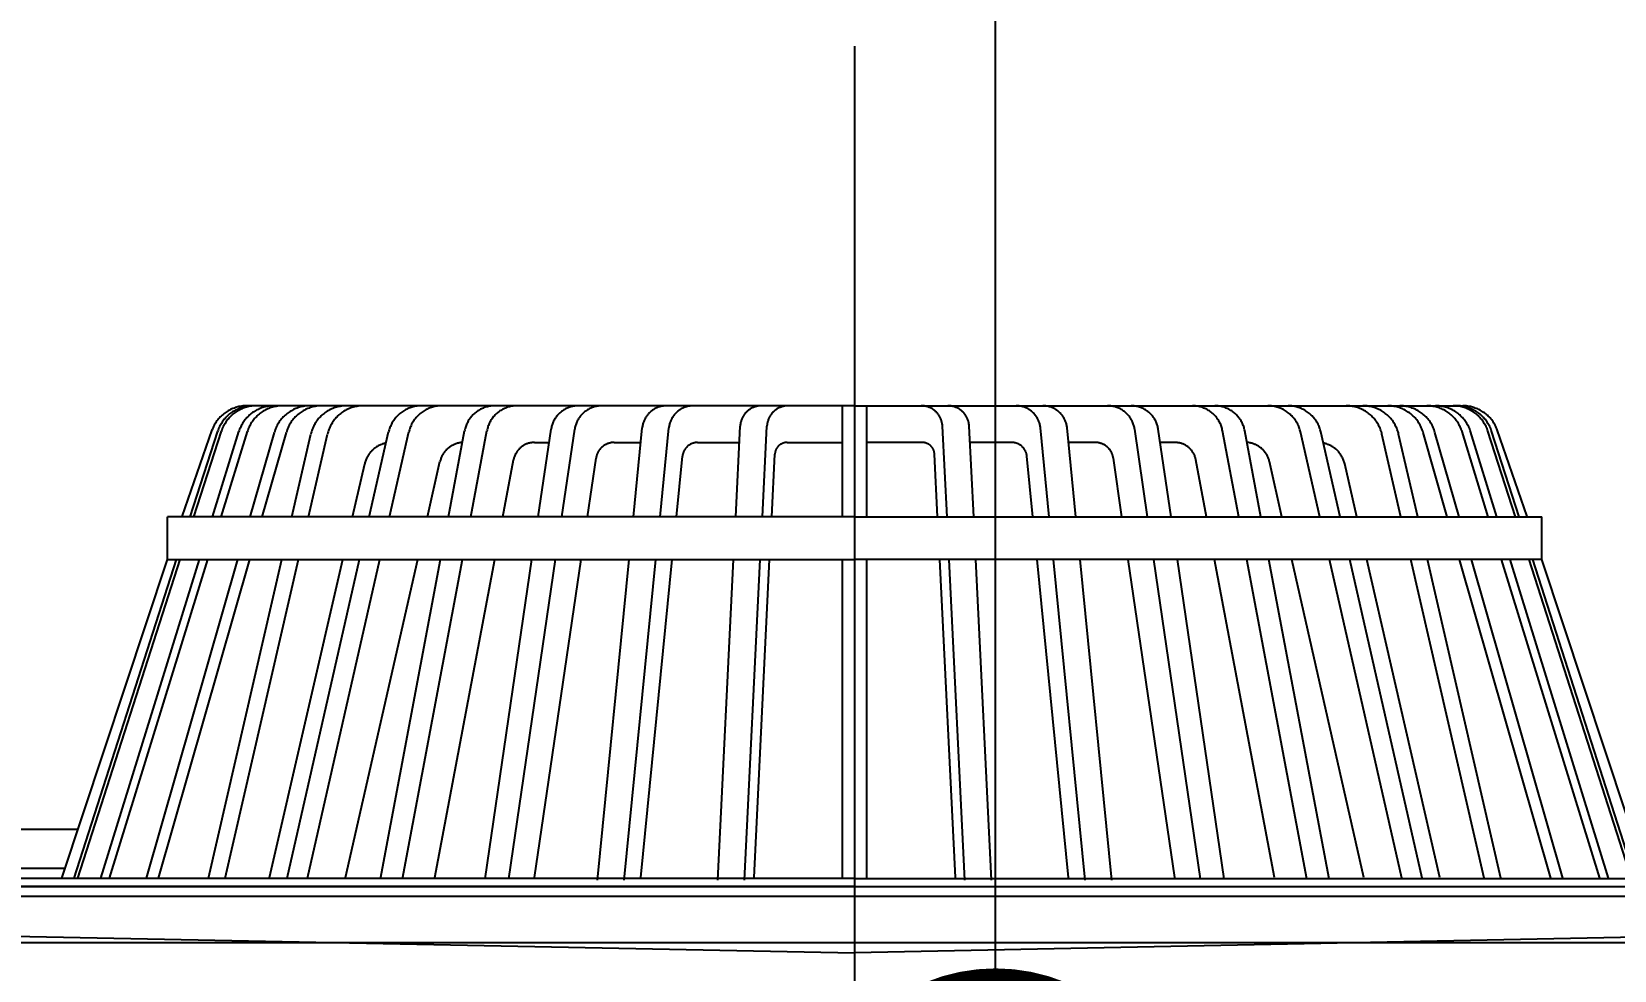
# Model space of a CAD drawing. Header units: centimetres. Extents: x 77182 to 116086, y 20619 to 33555.
# Drawn here: x 87370.56 to 87396.49, y 22769.13 to 22784.5 of the extents above; entities that cross this region are included whole.
import ezdxf
from ezdxf import colors
from ezdxf.entities.mleader import LeaderData, LeaderLine
from ezdxf.math import Vec2, Vec3

# ---------------------------------------------------------------- set-up
doc = ezdxf.new("R2010")
doc.units = ezdxf.units.CM
doc.header["$LTSCALE"] = 100
for name, color, linetype in [('A-ANNO-DIMS', 187, 'Continuous'), ('A-WALL-INSL', 249, 'Continuous'), ('M-PIPE', 235, 'Continuous')]:
    doc.layers.add(name, color=color, linetype=linetype)
doc.styles.add('Fields_100', font='act_simplex.shx', dxfattribs={"width": 0.8, "height": 20})

# ---------------------------------------------------------------- blocks, each defined once
blk = doc.blocks.new('SYPHONKES')
at = {"ltscale": 0.1}
blk.add_lwpolyline([(0, 27.038), (0, -2.482)], dxfattribs=at)
at = {"linetype": 'ByBlock', "lineweight": -2}
for points in [[(-9.959, 21.149), (-9.98, 21.149), (-10.001, 21.148), (-10.022, 21.146), (-10.043, 21.143), (-10.063, 21.14), (-10.084, 21.136), (-10.104, 21.131), (-10.125, 21.126), (-10.145, 21.12), (-10.164, 21.113), (-10.184, 21.105), (-10.203, 21.097), (-10.222, 21.088), (-10.241, 21.079), (-10.259, 21.069), (-10.277, 21.058), (-10.295, 21.047), (-10.312, 21.035), (-10.329, 21.022), (-10.345, 21.009), (-10.361, 20.995), (-10.376, 20.981), (-10.391, 20.966), (-10.405, 20.95), (-10.419, 20.935), (-10.432, 20.918), (-10.445, 20.902), (-10.457, 20.884), (-10.468, 20.867), (-10.479, 20.849), (-10.489, 20.831), (-10.499, 20.812), (-10.508, 20.793), (-10.516, 20.774), (-10.523, 20.754)], [(-9.859, 21.149), (-9.88, 21.149), (-9.9, 21.148), (-9.92, 21.146), (-9.941, 21.144), (-9.961, 21.141), (-9.981, 21.137), (-10.001, 21.132), (-10.021, 21.127), (-10.04, 21.121), (-10.06, 21.115), (-10.079, 21.108), (-10.098, 21.1), (-10.116, 21.091), (-10.135, 21.082), (-10.153, 21.073), (-10.17, 21.062), (-10.188, 21.051), (-10.205, 21.04), (-10.221, 21.028), (-10.237, 21.015), (-10.253, 21.002), (-10.268, 20.988), (-10.283, 20.974), (-10.297, 20.959), (-10.311, 20.944), (-10.324, 20.929), (-10.337, 20.913), (-10.349, 20.896), (-10.36, 20.879), (-10.371, 20.862), (-10.382, 20.844), (-10.392, 20.826), (-10.401, 20.808), (-10.409, 20.79), (-10.417, 20.771), (-10.424, 20.752), (-10.431, 20.732)], [(-9.799, 21.149), (-9.82, 21.149), (-9.84, 21.148), (-9.86, 21.146), (-9.881, 21.144), (-9.901, 21.141), (-9.921, 21.137), (-9.941, 21.132), (-9.961, 21.127), (-9.98, 21.121), (-10, 21.115), (-10.019, 21.108), (-10.038, 21.1), (-10.057, 21.091), (-10.075, 21.082), (-10.093, 21.073), (-10.111, 21.062), (-10.128, 21.051), (-10.145, 21.04), (-10.161, 21.028), (-10.177, 21.015), (-10.193, 21.002), (-10.208, 20.988), (-10.223, 20.974), (-10.237, 20.96), (-10.251, 20.944), (-10.264, 20.929), (-10.277, 20.913), (-10.289, 20.896), (-10.301, 20.879), (-10.312, 20.862), (-10.322, 20.844), (-10.332, 20.826), (-10.341, 20.808), (-10.349, 20.79), (-10.357, 20.771), (-10.365, 20.752), (-10.371, 20.732)], [(-9.512, 21.149), (-9.533, 21.149), (-9.553, 21.148), (-9.574, 21.146), (-9.595, 21.144), (-9.615, 21.14), (-9.635, 21.136), (-9.655, 21.132), (-9.675, 21.127), (-9.695, 21.121), (-9.715, 21.114), (-9.734, 21.107), (-9.753, 21.099), (-9.772, 21.09), (-9.79, 21.081), (-9.808, 21.071), (-9.826, 21.061), (-9.843, 21.05), (-9.86, 21.038), (-9.877, 21.026), (-9.893, 21.013), (-9.909, 21), (-9.924, 20.986), (-9.939, 20.971), (-9.953, 20.956), (-9.967, 20.941), (-9.98, 20.925), (-9.993, 20.909), (-10.005, 20.892), (-10.016, 20.875), (-10.027, 20.857), (-10.038, 20.84), (-10.047, 20.821), (-10.056, 20.803), (-10.065, 20.784), (-10.073, 20.765), (-10.08, 20.745), (-10.086, 20.726)], [(0.002, 21.149), (-9.959, 21.149)], [(-9.372, 21.149), (-9.393, 21.149), (-9.413, 21.148), (-9.434, 21.146), (-9.455, 21.144), (-9.475, 21.14), (-9.495, 21.136), (-9.515, 21.132), (-9.535, 21.127), (-9.555, 21.121), (-9.575, 21.114), (-9.594, 21.107), (-9.613, 21.099), (-9.632, 21.09), (-9.65, 21.081), (-9.668, 21.071), (-9.686, 21.061), (-9.703, 21.05), (-9.72, 21.038), (-9.737, 21.026), (-9.753, 21.013), (-9.769, 21), (-9.784, 20.986), (-9.799, 20.971), (-9.813, 20.956), (-9.827, 20.941), (-9.84, 20.925), (-9.853, 20.909), (-9.865, 20.892), (-9.876, 20.875), (-9.887, 20.857), (-9.898, 20.839), (-9.907, 20.821), (-9.916, 20.803), (-9.925, 20.784), (-9.933, 20.765), (-9.94, 20.745), (-9.946, 20.726)], [(-8.926, 21.149), (-8.947, 21.149), (-8.968, 21.148), (-8.988, 21.146), (-9.009, 21.143), (-9.03, 21.14), (-9.051, 21.136), (-9.071, 21.131), (-9.091, 21.126), (-9.111, 21.12), (-9.131, 21.113), (-9.151, 21.105), (-9.17, 21.097), (-9.189, 21.088), (-9.208, 21.079), (-9.226, 21.069), (-9.244, 21.058), (-9.262, 21.047), (-9.279, 21.035), (-9.295, 21.022), (-9.312, 21.009), (-9.328, 20.995), (-9.343, 20.981), (-9.358, 20.966), (-9.372, 20.951), (-9.386, 20.935), (-9.399, 20.918), (-9.412, 20.902), (-9.424, 20.885), (-9.435, 20.867), (-9.446, 20.849), (-9.456, 20.831), (-9.465, 20.812), (-9.474, 20.793), (-9.483, 20.774), (-9.49, 20.754), (-9.497, 20.734), (-9.503, 20.714)], [(-8.731, 21.149), (-8.752, 21.149), (-8.772, 21.148), (-8.793, 21.146), (-8.814, 21.143), (-8.835, 21.14), (-8.855, 21.136), (-8.876, 21.131), (-8.896, 21.126), (-8.916, 21.12), (-8.936, 21.113), (-8.956, 21.105), (-8.975, 21.097), (-8.994, 21.088), (-9.013, 21.079), (-9.031, 21.069), (-9.049, 21.058), (-9.066, 21.047), (-9.084, 21.035), (-9.1, 21.022), (-9.117, 21.009), (-9.132, 20.995), (-9.148, 20.981), (-9.163, 20.966), (-9.177, 20.951), (-9.191, 20.935), (-9.204, 20.918), (-9.216, 20.902), (-9.228, 20.885), (-9.24, 20.867), (-9.251, 20.849), (-9.261, 20.831), (-9.27, 20.812), (-9.279, 20.793), (-9.287, 20.774), (-9.295, 20.754), (-9.302, 20.734), (-9.308, 20.714)], [(-8.323, 21.149), (-8.344, 21.149), (-8.364, 21.148), (-8.385, 21.146), (-8.406, 21.144), (-8.426, 21.14), (-8.446, 21.136), (-8.466, 21.132), (-8.486, 21.127), (-8.506, 21.121), (-8.526, 21.114), (-8.545, 21.107), (-8.564, 21.099), (-8.583, 21.09), (-8.602, 21.081), (-8.62, 21.071), (-8.638, 21.06), (-8.655, 21.049), (-8.672, 21.037), (-8.689, 21.025), (-8.705, 21.012), (-8.721, 20.999), (-8.736, 20.985), (-8.751, 20.97), (-8.765, 20.955), (-8.779, 20.94), (-8.792, 20.924), (-8.805, 20.907), (-8.817, 20.89), (-8.828, 20.873), (-8.839, 20.856), (-8.849, 20.838), (-8.859, 20.819), (-8.868, 20.801), (-8.876, 20.782), (-8.884, 20.763), (-8.891, 20.743), (-8.898, 20.723), (-8.903, 20.704), (-8.908, 20.683)], [(-8.049, 21.149), (-8.07, 21.149), (-8.091, 21.148), (-8.111, 21.146), (-8.132, 21.144), (-8.152, 21.14), (-8.173, 21.136), (-8.193, 21.132), (-8.213, 21.127), (-8.233, 21.121), (-8.252, 21.114), (-8.272, 21.107), (-8.291, 21.099), (-8.309, 21.09), (-8.328, 21.081), (-8.346, 21.071), (-8.364, 21.06), (-8.381, 21.049), (-8.398, 21.037), (-8.415, 21.025), (-8.431, 21.012), (-8.447, 20.999), (-8.462, 20.985), (-8.477, 20.97), (-8.491, 20.955), (-8.505, 20.94), (-8.518, 20.924), (-8.531, 20.907), (-8.543, 20.891), (-8.555, 20.873), (-8.565, 20.856), (-8.576, 20.838), (-8.585, 20.819), (-8.594, 20.801), (-8.603, 20.782), (-8.61, 20.763), (-8.617, 20.743), (-8.624, 20.723), (-8.63, 20.704), (-8.635, 20.683)], [(-7.096, 21.149), (-7.115, 21.149), (-7.134, 21.148), (-7.153, 21.146), (-7.172, 21.144), (-7.191, 21.141), (-7.209, 21.137), (-7.228, 21.133), (-7.246, 21.128), (-7.264, 21.123), (-7.282, 21.117), (-7.3, 21.11), (-7.318, 21.103), (-7.335, 21.095), (-7.352, 21.086), (-7.369, 21.077), (-7.385, 21.067), (-7.401, 21.057), (-7.417, 21.046), (-7.432, 21.035), (-7.447, 21.023), (-7.461, 21.011), (-7.475, 20.998), (-7.489, 20.984), (-7.502, 20.971), (-7.514, 20.956), (-7.527, 20.942), (-7.538, 20.927), (-7.549, 20.911), (-7.56, 20.895), (-7.57, 20.879), (-7.579, 20.863), (-7.588, 20.846), (-7.596, 20.829), (-7.604, 20.811), (-7.611, 20.793), (-7.617, 20.776), (-7.623, 20.757), (-7.628, 20.739), (-7.633, 20.721)], [(-6.764, 21.149), (-6.783, 21.149), (-6.802, 21.148), (-6.821, 21.146), (-6.839, 21.144), (-6.858, 21.141), (-6.877, 21.137), (-6.895, 21.133), (-6.914, 21.128), (-6.932, 21.123), (-6.95, 21.117), (-6.968, 21.11), (-6.985, 21.103), (-7.003, 21.095), (-7.02, 21.086), (-7.036, 21.077), (-7.053, 21.067), (-7.069, 21.057), (-7.084, 21.046), (-7.1, 21.035), (-7.114, 21.023), (-7.129, 21.011), (-7.143, 20.998), (-7.156, 20.984), (-7.169, 20.971), (-7.182, 20.956), (-7.194, 20.942), (-7.206, 20.927), (-7.217, 20.911), (-7.227, 20.895), (-7.237, 20.879), (-7.247, 20.863), (-7.256, 20.846), (-7.264, 20.829), (-7.271, 20.811), (-7.278, 20.794), (-7.285, 20.776), (-7.291, 20.758), (-7.296, 20.739), (-7.3, 20.721)], [(-5.895, 21.149), (-5.913, 21.149), (-5.93, 21.148), (-5.947, 21.147), (-5.964, 21.144), (-5.982, 21.142), (-5.999, 21.138), (-6.015, 21.135), (-6.032, 21.13), (-6.049, 21.125), (-6.065, 21.12), (-6.081, 21.113), (-6.097, 21.107), (-6.113, 21.099), (-6.129, 21.092), (-6.144, 21.083), (-6.159, 21.074), (-6.173, 21.065), (-6.187, 21.055), (-6.201, 21.045), (-6.215, 21.034), (-6.228, 21.023), (-6.241, 21.011), (-6.253, 20.999), (-6.265, 20.986), (-6.276, 20.973), (-6.287, 20.96), (-6.298, 20.946), (-6.308, 20.932), (-6.318, 20.917), (-6.327, 20.903), (-6.335, 20.888), (-6.343, 20.872), (-6.351, 20.857), (-6.358, 20.841), (-6.364, 20.825), (-6.37, 20.808), (-6.375, 20.792), (-6.38, 20.775), (-6.384, 20.758), (-6.387, 20.741)], [(-5.531, 21.149), (-5.548, 21.149), (-5.565, 21.148), (-5.583, 21.147), (-5.6, 21.144), (-5.617, 21.142), (-5.634, 21.138), (-5.651, 21.135), (-5.668, 21.13), (-5.684, 21.125), (-5.701, 21.12), (-5.717, 21.113), (-5.733, 21.107), (-5.748, 21.099), (-5.764, 21.092), (-5.779, 21.083), (-5.794, 21.074), (-5.809, 21.065), (-5.823, 21.055), (-5.837, 21.045), (-5.85, 21.034), (-5.863, 21.023), (-5.876, 21.011), (-5.888, 20.999), (-5.9, 20.986), (-5.912, 20.973), (-5.923, 20.96), (-5.933, 20.946), (-5.943, 20.932), (-5.953, 20.917), (-5.962, 20.903), (-5.97, 20.888), (-5.979, 20.872), (-5.986, 20.857), (-5.993, 20.841), (-5.999, 20.825), (-6.005, 20.808), (-6.01, 20.792), (-6.015, 20.775), (-6.019, 20.758), (-6.023, 20.741)], [(-4.526, 21.149), (-4.541, 21.149), (-4.557, 21.148), (-4.572, 21.147), (-4.588, 21.145), (-4.603, 21.142), (-4.619, 21.139), (-4.634, 21.136), (-4.649, 21.132), (-4.664, 21.127), (-4.679, 21.122), (-4.694, 21.117), (-4.708, 21.111), (-4.722, 21.104), (-4.736, 21.097), (-4.75, 21.089), (-4.763, 21.081), (-4.777, 21.073), (-4.789, 21.064), (-4.802, 21.054), (-4.814, 21.045), (-4.826, 21.034), (-4.837, 21.024), (-4.849, 21.013), (-4.859, 21.001), (-4.87, 20.99), (-4.879, 20.977), (-4.889, 20.965), (-4.898, 20.952), (-4.907, 20.939), (-4.915, 20.926), (-4.922, 20.912), (-4.93, 20.898), (-4.936, 20.884), (-4.942, 20.87), (-4.948, 20.855), (-4.953, 20.84), (-4.958, 20.825), (-4.962, 20.81), (-4.966, 20.795), (-4.969, 20.78), (-4.971, 20.764)], [(-4.139, 21.149), (-4.155, 21.149), (-4.171, 21.148), (-4.186, 21.147), (-4.202, 21.145), (-4.217, 21.142), (-4.233, 21.139), (-4.248, 21.136), (-4.263, 21.132), (-4.278, 21.127), (-4.293, 21.122), (-4.308, 21.117), (-4.322, 21.111), (-4.336, 21.104), (-4.35, 21.097), (-4.364, 21.089), (-4.377, 21.081), (-4.39, 21.073), (-4.403, 21.064), (-4.416, 21.054), (-4.428, 21.045), (-4.44, 21.034), (-4.451, 21.024), (-4.462, 21.013), (-4.473, 21.001), (-4.483, 20.99), (-4.493, 20.977), (-4.503, 20.965), (-4.512, 20.952), (-4.52, 20.939), (-4.529, 20.926), (-4.536, 20.912), (-4.543, 20.898), (-4.55, 20.884), (-4.556, 20.87), (-4.562, 20.855), (-4.567, 20.84), (-4.572, 20.825), (-4.576, 20.81), (-4.58, 20.795), (-4.583, 20.78), (-4.585, 20.764)], [(-3.08, 21.149), (-3.094, 21.149), (-3.108, 21.148), (-3.121, 21.147), (-3.135, 21.145), (-3.148, 21.143), (-3.162, 21.141), (-3.175, 21.138), (-3.189, 21.134), (-3.202, 21.13), (-3.215, 21.126), (-3.227, 21.121), (-3.24, 21.116), (-3.253, 21.11), (-3.265, 21.104), (-3.277, 21.098), (-3.289, 21.091), (-3.3, 21.083), (-3.312, 21.076), (-3.323, 21.067), (-3.333, 21.059), (-3.344, 21.05), (-3.354, 21.041), (-3.364, 21.031), (-3.373, 21.021), (-3.383, 21.011), (-3.391, 21.001), (-3.4, 20.99), (-3.408, 20.979), (-3.416, 20.967), (-3.423, 20.956), (-3.43, 20.944), (-3.436, 20.932), (-3.442, 20.92), (-3.448, 20.907), (-3.453, 20.894), (-3.458, 20.882), (-3.462, 20.869), (-3.466, 20.855), (-3.47, 20.842), (-3.473, 20.829), (-3.475, 20.815), (-3.477, 20.802), (-3.479, 20.788)], [(-2.643, 21.149), (-2.656, 21.149), (-2.67, 21.148), (-2.684, 21.147), (-2.697, 21.145), (-2.711, 21.143), (-2.724, 21.141), (-2.738, 21.138), (-2.751, 21.134), (-2.764, 21.13), (-2.777, 21.126), (-2.79, 21.121), (-2.803, 21.116), (-2.815, 21.11), (-2.827, 21.104), (-2.839, 21.098), (-2.851, 21.091), (-2.863, 21.083), (-2.874, 21.076), (-2.885, 21.067), (-2.896, 21.059), (-2.906, 21.05), (-2.917, 21.041), (-2.926, 21.031), (-2.936, 21.021), (-2.945, 21.011), (-2.954, 21.001), (-2.962, 20.99), (-2.97, 20.979), (-2.978, 20.967), (-2.985, 20.956), (-2.992, 20.944), (-2.999, 20.932), (-3.005, 20.92), (-3.01, 20.907), (-3.016, 20.894), (-3.02, 20.882), (-3.025, 20.869), (-3.029, 20.855), (-3.032, 20.842), (-3.035, 20.829), (-3.037, 20.815), (-3.04, 20.802), (-3.041, 20.788)], [(-1.524, 21.149), (-1.536, 21.149), (-1.548, 21.148), (-1.56, 21.147), (-1.572, 21.146), (-1.584, 21.144), (-1.596, 21.142), (-1.608, 21.139), (-1.62, 21.136), (-1.631, 21.132), (-1.643, 21.128), (-1.654, 21.124), (-1.665, 21.119), (-1.676, 21.114), (-1.687, 21.109), (-1.698, 21.103), (-1.708, 21.097), (-1.718, 21.09), (-1.728, 21.084), (-1.738, 21.076), (-1.748, 21.069), (-1.757, 21.061), (-1.766, 21.053), (-1.774, 21.044), (-1.783, 21.035), (-1.791, 21.026), (-1.798, 21.017), (-1.806, 21.007), (-1.813, 20.997), (-1.819, 20.987), (-1.826, 20.977), (-1.832, 20.966), (-1.837, 20.956), (-1.843, 20.945), (-1.847, 20.934), (-1.852, 20.922), (-1.856, 20.911), (-1.86, 20.899), (-1.863, 20.888), (-1.866, 20.876), (-1.868, 20.864), (-1.87, 20.852), (-1.872, 20.84), (-1.873, 20.828), (-1.874, 20.816)], [(-1.087, 21.149), (-1.099, 21.149), (-1.111, 21.148), (-1.123, 21.147), (-1.135, 21.146), (-1.147, 21.144), (-1.159, 21.142), (-1.171, 21.139), (-1.182, 21.136), (-1.194, 21.132), (-1.205, 21.128), (-1.217, 21.124), (-1.228, 21.119), (-1.239, 21.114), (-1.25, 21.109), (-1.26, 21.103), (-1.271, 21.097), (-1.281, 21.09), (-1.291, 21.084), (-1.301, 21.076), (-1.31, 21.069), (-1.319, 21.061), (-1.328, 21.053), (-1.337, 21.044), (-1.345, 21.035), (-1.353, 21.026), (-1.361, 21.017), (-1.368, 21.007), (-1.375, 20.997), (-1.382, 20.987), (-1.388, 20.977), (-1.394, 20.966), (-1.4, 20.956), (-1.405, 20.945), (-1.41, 20.934), (-1.414, 20.922), (-1.418, 20.911), (-1.422, 20.899), (-1.425, 20.888), (-1.428, 20.876), (-1.431, 20.864), (-1.433, 20.852), (-1.434, 20.84), (-1.436, 20.828), (-1.437, 20.816)], [(-0.198, 19.332), (-0.198, 21.149)], [(0.002, 21.149), (9.963, 21.149)], [(0.202, 19.332), (0.202, 21.149)], [(1.441, 20.816), (1.44, 20.828), (1.439, 20.84), (1.437, 20.852), (1.435, 20.864), (1.432, 20.876), (1.429, 20.888), (1.426, 20.899), (1.423, 20.911), (1.418, 20.922), (1.414, 20.934), (1.409, 20.945), (1.404, 20.956), (1.398, 20.966), (1.392, 20.977), (1.386, 20.987), (1.379, 20.997), (1.372, 21.007), (1.365, 21.017), (1.357, 21.026), (1.349, 21.035), (1.341, 21.044), (1.332, 21.053), (1.323, 21.061), (1.314, 21.069), (1.305, 21.076), (1.295, 21.084), (1.285, 21.09), (1.275, 21.097), (1.264, 21.103), (1.254, 21.109), (1.243, 21.114), (1.232, 21.119), (1.221, 21.124), (1.209, 21.128), (1.198, 21.132), (1.186, 21.136), (1.175, 21.139), (1.163, 21.142), (1.151, 21.144), (1.139, 21.146), (1.127, 21.147), (1.115, 21.148), (1.103, 21.149), (1.091, 21.149)], [(1.878, 20.816), (1.877, 20.828), (1.876, 20.84), (1.874, 20.852), (1.872, 20.864), (1.87, 20.876), (1.867, 20.888), (1.864, 20.899), (1.86, 20.911), (1.856, 20.922), (1.852, 20.934), (1.847, 20.945), (1.841, 20.956), (1.836, 20.966), (1.83, 20.977), (1.824, 20.987), (1.817, 20.997), (1.81, 21.007), (1.802, 21.017), (1.795, 21.026), (1.787, 21.035), (1.778, 21.044), (1.77, 21.053), (1.761, 21.061), (1.752, 21.069), (1.742, 21.076), (1.732, 21.084), (1.722, 21.09), (1.712, 21.097), (1.702, 21.103), (1.691, 21.109), (1.68, 21.114), (1.669, 21.119), (1.658, 21.124), (1.647, 21.128), (1.635, 21.132), (1.624, 21.136), (1.612, 21.139), (1.6, 21.142), (1.588, 21.144), (1.576, 21.146), (1.564, 21.147), (1.552, 21.148), (1.54, 21.149), (1.528, 21.149)], [(3.045, 20.788), (3.044, 20.802), (3.042, 20.815), (3.039, 20.829), (3.036, 20.842), (3.033, 20.855), (3.029, 20.869), (3.024, 20.882), (3.02, 20.894), (3.014, 20.907), (3.009, 20.92), (3.003, 20.932), (2.996, 20.944), (2.989, 20.956), (2.982, 20.967), (2.974, 20.979), (2.966, 20.99), (2.958, 21.001), (2.949, 21.011), (2.94, 21.021), (2.93, 21.031), (2.921, 21.041), (2.91, 21.05), (2.9, 21.059), (2.889, 21.067), (2.878, 21.076), (2.867, 21.083), (2.855, 21.091), (2.843, 21.098), (2.831, 21.104), (2.819, 21.11), (2.807, 21.116), (2.794, 21.121), (2.781, 21.126), (2.768, 21.13), (2.755, 21.134), (2.742, 21.138), (2.728, 21.141), (2.715, 21.143), (2.701, 21.145), (2.688, 21.147), (2.674, 21.148), (2.66, 21.149), (2.647, 21.149)], [(3.482, 20.788), (3.481, 20.802), (3.479, 20.815), (3.476, 20.829), (3.473, 20.842), (3.47, 20.855), (3.466, 20.869), (3.462, 20.882), (3.457, 20.894), (3.452, 20.907), (3.446, 20.92), (3.44, 20.932), (3.434, 20.944), (3.427, 20.956), (3.419, 20.967), (3.412, 20.979), (3.404, 20.99), (3.395, 21.001), (3.386, 21.011), (3.377, 21.021), (3.368, 21.031), (3.358, 21.041), (3.348, 21.05), (3.337, 21.059), (3.327, 21.067), (3.315, 21.076), (3.304, 21.083), (3.293, 21.091), (3.281, 21.098), (3.269, 21.104), (3.256, 21.11), (3.244, 21.116), (3.231, 21.121), (3.218, 21.126), (3.205, 21.13), (3.192, 21.134), (3.179, 21.138), (3.166, 21.141), (3.152, 21.143), (3.139, 21.145), (3.125, 21.147), (3.111, 21.148), (3.098, 21.149), (3.084, 21.149)], [(4.589, 20.764), (4.586, 20.78), (4.583, 20.795), (4.58, 20.81), (4.576, 20.825), (4.571, 20.84), (4.566, 20.855), (4.56, 20.87), (4.554, 20.884), (4.547, 20.898), (4.54, 20.912), (4.532, 20.926), (4.524, 20.939), (4.516, 20.952), (4.507, 20.965), (4.497, 20.977), (4.487, 20.99), (4.477, 21.001), (4.466, 21.013), (4.455, 21.024), (4.444, 21.034), (4.432, 21.045), (4.42, 21.054), (4.407, 21.064), (4.394, 21.073), (4.381, 21.081), (4.368, 21.089), (4.354, 21.097), (4.34, 21.104), (4.326, 21.111), (4.311, 21.117), (4.297, 21.122), (4.282, 21.127), (4.267, 21.132), (4.252, 21.136), (4.237, 21.139), (4.221, 21.142), (4.206, 21.145), (4.19, 21.147), (4.175, 21.148), (4.159, 21.149), (4.143, 21.149)], [(4.975, 20.764), (4.973, 20.78), (4.97, 20.795), (4.966, 20.81), (4.962, 20.825), (4.957, 20.84), (4.952, 20.855), (4.946, 20.87), (4.94, 20.884), (4.934, 20.898), (4.926, 20.912), (4.919, 20.926), (4.911, 20.939), (4.902, 20.952), (4.893, 20.965), (4.884, 20.977), (4.874, 20.99), (4.863, 21.001), (4.853, 21.013), (4.841, 21.024), (4.83, 21.034), (4.818, 21.045), (4.806, 21.054), (4.793, 21.064), (4.781, 21.073), (4.767, 21.081), (4.754, 21.089), (4.74, 21.097), (4.726, 21.104), (4.712, 21.111), (4.698, 21.117), (4.683, 21.122), (4.668, 21.127), (4.653, 21.132), (4.638, 21.136), (4.623, 21.139), (4.608, 21.142), (4.592, 21.145), (4.576, 21.147), (4.561, 21.148), (4.545, 21.149), (4.53, 21.149)], [(6.026, 20.741), (6.023, 20.758), (6.019, 20.775), (6.014, 20.792), (6.009, 20.808), (6.003, 20.825), (5.997, 20.841), (5.99, 20.857), (5.982, 20.872), (5.974, 20.888), (5.966, 20.903), (5.957, 20.917), (5.947, 20.932), (5.937, 20.946), (5.927, 20.96), (5.916, 20.973), (5.904, 20.986), (5.892, 20.999), (5.88, 21.011), (5.867, 21.023), (5.854, 21.034), (5.841, 21.045), (5.827, 21.055), (5.812, 21.065), (5.798, 21.074), (5.783, 21.083), (5.768, 21.092), (5.752, 21.099), (5.737, 21.107), (5.721, 21.113), (5.704, 21.12), (5.688, 21.125), (5.671, 21.13), (5.655, 21.135), (5.638, 21.138), (5.621, 21.142), (5.604, 21.144), (5.586, 21.147), (5.569, 21.148), (5.552, 21.149), (5.535, 21.149)], [(6.391, 20.741), (6.388, 20.758), (6.384, 20.775), (6.379, 20.792), (6.374, 20.808), (6.368, 20.825), (6.362, 20.841), (6.355, 20.857), (6.347, 20.872), (6.339, 20.888), (6.331, 20.903), (6.322, 20.917), (6.312, 20.932), (6.302, 20.946), (6.291, 20.96), (6.28, 20.973), (6.269, 20.986), (6.257, 20.999), (6.245, 21.011), (6.232, 21.023), (6.219, 21.034), (6.205, 21.045), (6.191, 21.055), (6.177, 21.065), (6.163, 21.074), (6.148, 21.083), (6.133, 21.092), (6.117, 21.099), (6.101, 21.107), (6.085, 21.113), (6.069, 21.12), (6.053, 21.125), (6.036, 21.13), (6.019, 21.135), (6.003, 21.138), (5.986, 21.142), (5.968, 21.144), (5.951, 21.147), (5.934, 21.148), (5.917, 21.149), (5.899, 21.149)], [(7.304, 20.721), (7.3, 20.739), (7.295, 20.758), (7.289, 20.776), (7.283, 20.794), (7.275, 20.811), (7.268, 20.829), (7.26, 20.846), (7.251, 20.863), (7.241, 20.879), (7.231, 20.895), (7.221, 20.911), (7.21, 20.927), (7.198, 20.942), (7.186, 20.956), (7.174, 20.971), (7.16, 20.984), (7.147, 20.998), (7.133, 21.011), (7.118, 21.023), (7.104, 21.035), (7.088, 21.046), (7.073, 21.057), (7.057, 21.067), (7.04, 21.077), (7.024, 21.086), (7.007, 21.095), (6.989, 21.103), (6.972, 21.11), (6.954, 21.117), (6.936, 21.123), (6.918, 21.128), (6.899, 21.133), (6.881, 21.137), (6.862, 21.141), (6.843, 21.144), (6.825, 21.146), (6.806, 21.148), (6.787, 21.149), (6.768, 21.149)], [(7.637, 20.721), (7.632, 20.739), (7.627, 20.757), (7.621, 20.776), (7.615, 20.793), (7.608, 20.811), (7.6, 20.829), (7.592, 20.846), (7.583, 20.863), (7.574, 20.879), (7.564, 20.895), (7.553, 20.911), (7.542, 20.927), (7.531, 20.942), (7.518, 20.956), (7.506, 20.971), (7.493, 20.984), (7.479, 20.998), (7.465, 21.011), (7.451, 21.023), (7.436, 21.035), (7.421, 21.046), (7.405, 21.057), (7.389, 21.067), (7.373, 21.077), (7.356, 21.086), (7.339, 21.095), (7.322, 21.103), (7.304, 21.11), (7.286, 21.117), (7.268, 21.123), (7.25, 21.128), (7.232, 21.133), (7.213, 21.137), (7.195, 21.141), (7.176, 21.144), (7.157, 21.146), (7.138, 21.148), (7.119, 21.149), (7.1, 21.149)], [(8.639, 20.683), (8.634, 20.704), (8.628, 20.723), (8.621, 20.743), (8.614, 20.763), (8.607, 20.782), (8.598, 20.801), (8.589, 20.819), (8.58, 20.838), (8.569, 20.856), (8.559, 20.873), (8.547, 20.891), (8.535, 20.907), (8.522, 20.924), (8.509, 20.94), (8.495, 20.955), (8.481, 20.97), (8.466, 20.985), (8.451, 20.999), (8.435, 21.012), (8.419, 21.025), (8.402, 21.037), (8.385, 21.049), (8.368, 21.06), (8.35, 21.071), (8.332, 21.081), (8.313, 21.09), (8.295, 21.099), (8.276, 21.107), (8.256, 21.114), (8.237, 21.121), (8.217, 21.127), (8.197, 21.132), (8.177, 21.136), (8.156, 21.14), (8.136, 21.144), (8.115, 21.146), (8.095, 21.148), (8.074, 21.149), (8.053, 21.149)], [(8.912, 20.683), (8.907, 20.704), (8.902, 20.723), (8.895, 20.743), (8.888, 20.763), (8.88, 20.782), (8.872, 20.801), (8.863, 20.819), (8.853, 20.838), (8.843, 20.856), (8.832, 20.873), (8.821, 20.89), (8.809, 20.907), (8.796, 20.924), (8.783, 20.94), (8.769, 20.955), (8.755, 20.97), (8.74, 20.985), (8.725, 20.999), (8.709, 21.012), (8.693, 21.025), (8.676, 21.037), (8.659, 21.049), (8.642, 21.06), (8.624, 21.071), (8.606, 21.081), (8.587, 21.09), (8.568, 21.099), (8.549, 21.107), (8.53, 21.114), (8.51, 21.121), (8.491, 21.127), (8.471, 21.132), (8.45, 21.136), (8.43, 21.14), (8.41, 21.144), (8.389, 21.146), (8.368, 21.148), (8.348, 21.149), (8.327, 21.149)], [(9.312, 20.714), (9.306, 20.734), (9.299, 20.754), (9.291, 20.774), (9.283, 20.793), (9.274, 20.812), (9.265, 20.831), (9.255, 20.849), (9.244, 20.867), (9.232, 20.885), (9.22, 20.902), (9.208, 20.918), (9.195, 20.935), (9.181, 20.951), (9.167, 20.966), (9.152, 20.981), (9.136, 20.995), (9.121, 21.009), (9.104, 21.022), (9.088, 21.035), (9.07, 21.047), (9.053, 21.058), (9.035, 21.069), (9.017, 21.079), (8.998, 21.088), (8.979, 21.097), (8.96, 21.105), (8.94, 21.113), (8.92, 21.12), (8.9, 21.126), (8.88, 21.131), (8.859, 21.136), (8.839, 21.14), (8.818, 21.143), (8.797, 21.146), (8.777, 21.148), (8.756, 21.149), (8.735, 21.149)], [(9.507, 20.714), (9.501, 20.734), (9.494, 20.754), (9.487, 20.774), (9.478, 20.793), (9.47, 20.812), (9.46, 20.831), (9.45, 20.849), (9.439, 20.867), (9.428, 20.885), (9.416, 20.902), (9.403, 20.918), (9.39, 20.935), (9.376, 20.951), (9.362, 20.966), (9.347, 20.981), (9.332, 20.995), (9.316, 21.009), (9.299, 21.022), (9.283, 21.035), (9.266, 21.047), (9.248, 21.058), (9.23, 21.069), (9.212, 21.079), (9.193, 21.088), (9.174, 21.097), (9.155, 21.105), (9.135, 21.113), (9.115, 21.12), (9.095, 21.126), (9.075, 21.131), (9.055, 21.136), (9.034, 21.14), (9.013, 21.143), (8.993, 21.146), (8.972, 21.148), (8.951, 21.149), (8.93, 21.149)], [(9.95, 20.726), (9.944, 20.745), (9.937, 20.765), (9.929, 20.784), (9.92, 20.803), (9.911, 20.821), (9.902, 20.839), (9.891, 20.857), (9.881, 20.875), (9.869, 20.892), (9.857, 20.909), (9.844, 20.925), (9.831, 20.941), (9.817, 20.956), (9.803, 20.971), (9.788, 20.986), (9.773, 21), (9.757, 21.013), (9.741, 21.026), (9.725, 21.038), (9.708, 21.05), (9.69, 21.061), (9.672, 21.071), (9.654, 21.081), (9.636, 21.09), (9.617, 21.099), (9.598, 21.107), (9.579, 21.114), (9.559, 21.121), (9.539, 21.127), (9.519, 21.132), (9.499, 21.136), (9.479, 21.14), (9.459, 21.144), (9.438, 21.146), (9.418, 21.148), (9.397, 21.149), (9.376, 21.149)], [(10.09, 20.726), (10.084, 20.745), (10.076, 20.765), (10.069, 20.784), (10.06, 20.803), (10.051, 20.821), (10.042, 20.84), (10.031, 20.857), (10.02, 20.875), (10.009, 20.892), (9.997, 20.909), (9.984, 20.925), (9.971, 20.941), (9.957, 20.956), (9.943, 20.971), (9.928, 20.986), (9.913, 21), (9.897, 21.013), (9.881, 21.026), (9.864, 21.038), (9.847, 21.05), (9.83, 21.061), (9.812, 21.071), (9.794, 21.081), (9.776, 21.09), (9.757, 21.099), (9.738, 21.107), (9.718, 21.114), (9.699, 21.121), (9.679, 21.127), (9.659, 21.132), (9.639, 21.136), (9.619, 21.14), (9.598, 21.144), (9.578, 21.146), (9.557, 21.148), (9.537, 21.149), (9.516, 21.149)], [(10.375, 20.732), (10.368, 20.752), (10.361, 20.771), (10.353, 20.79), (10.345, 20.808), (10.336, 20.826), (10.326, 20.844), (10.315, 20.862), (10.304, 20.879), (10.293, 20.896), (10.281, 20.913), (10.268, 20.929), (10.255, 20.944), (10.241, 20.96), (10.227, 20.974), (10.212, 20.988), (10.197, 21.002), (10.181, 21.015), (10.165, 21.028), (10.149, 21.04), (10.132, 21.051), (10.114, 21.062), (10.097, 21.073), (10.079, 21.082), (10.06, 21.091), (10.042, 21.1), (10.023, 21.108), (10.004, 21.115), (9.984, 21.121), (9.965, 21.127), (9.945, 21.132), (9.925, 21.137), (9.905, 21.141), (9.885, 21.144), (9.864, 21.146), (9.844, 21.148), (9.824, 21.149), (9.803, 21.149)], [(10.435, 20.732), (10.428, 20.752), (10.421, 20.771), (10.413, 20.79), (10.405, 20.808), (10.396, 20.826), (10.386, 20.844), (10.375, 20.862), (10.364, 20.879), (10.353, 20.896), (10.341, 20.913), (10.328, 20.929), (10.315, 20.944), (10.301, 20.959), (10.287, 20.974), (10.272, 20.988), (10.257, 21.002), (10.241, 21.015), (10.225, 21.028), (10.209, 21.04), (10.192, 21.051), (10.174, 21.062), (10.157, 21.073), (10.139, 21.082), (10.12, 21.091), (10.102, 21.1), (10.083, 21.108), (10.064, 21.115), (10.044, 21.121), (10.025, 21.127), (10.005, 21.132), (9.985, 21.137), (9.965, 21.141), (9.945, 21.144), (9.924, 21.146), (9.904, 21.148), (9.884, 21.149), (9.863, 21.149)], [(10.527, 20.754), (10.52, 20.774), (10.512, 20.793), (10.503, 20.812), (10.493, 20.831), (10.483, 20.849), (10.472, 20.867), (10.461, 20.884), (10.449, 20.902), (10.436, 20.918), (10.423, 20.935), (10.409, 20.95), (10.395, 20.966), (10.38, 20.981), (10.365, 20.995), (10.349, 21.009), (10.333, 21.022), (10.316, 21.035), (10.299, 21.047), (10.281, 21.058), (10.263, 21.069), (10.245, 21.079), (10.226, 21.088), (10.207, 21.097), (10.188, 21.105), (10.168, 21.113), (10.149, 21.12), (10.129, 21.126), (10.108, 21.131), (10.088, 21.136), (10.067, 21.14), (10.047, 21.143), (10.026, 21.146), (10.005, 21.148), (9.984, 21.149), (9.963, 21.149)], [(-11.013, 19.334), (-10.523, 20.754)], [(-6.653, 19.332), (-6.387, 20.741)], [(-6.288, 19.332), (-6.022, 20.741)], [(-5.182, 19.332), (-4.971, 20.764)], [(-4.795, 19.332), (-4.585, 20.764)], [(-3.622, 19.332), (-3.479, 20.788)], [(-3.185, 19.332), (-3.041, 20.788)], [(-1.947, 19.332), (-1.874, 20.816)], [(-1.51, 19.332), (-1.437, 20.816)], [(1.514, 19.332), (1.441, 20.816)], [(1.951, 19.332), (1.878, 20.816)], [(3.189, 19.332), (3.045, 20.788)], [(3.626, 19.332), (3.483, 20.788)], [(4.799, 19.332), (4.589, 20.764)], [(5.185, 19.332), (4.975, 20.764)], [(6.292, 19.332), (6.026, 20.741)], [(6.656, 19.332), (6.391, 20.741)], [(11.017, 19.334), (10.527, 20.754)], [(-10.881, 19.332), (-10.431, 20.732)], [(-10.821, 19.332), (-10.371, 20.732)], [(-10.516, 19.332), (-10.086, 20.726)], [(-10.377, 19.332), (-9.946, 20.726)], [(-9.9, 19.332), (-9.503, 20.714)], [(-9.705, 19.332), (-9.308, 20.714)], [(-9.22, 19.332), (-8.908, 20.683)], [(-8.946, 19.332), (-8.635, 20.683)], [(-7.673, 20.54), (-7.688, 20.537), (-7.703, 20.533), (-7.718, 20.529), (-7.733, 20.524), (-7.748, 20.518), (-7.763, 20.512), (-7.777, 20.506), (-7.791, 20.499), (-7.805, 20.492), (-7.818, 20.484), (-7.832, 20.475), (-7.845, 20.467), (-7.857, 20.457), (-7.87, 20.448), (-7.882, 20.438), (-7.893, 20.427), (-7.905, 20.416), (-7.915, 20.405), (-7.926, 20.393), (-7.936, 20.381), (-7.946, 20.369), (-7.955, 20.356), (-7.964, 20.343), (-7.972, 20.33), (-7.98, 20.316), (-7.987, 20.302), (-7.994, 20.288), (-8, 20.274), (-8.006, 20.259), (-8.012, 20.244), (-8.016, 20.229), (-8.021, 20.214), (-8.024, 20.199)], [(-7.949, 19.332), (-7.633, 20.721)], [(-7.616, 19.332), (-7.3, 20.721)], [(-6.422, 20.548), (-6.435, 20.547), (-6.449, 20.546), (-6.463, 20.544), (-6.476, 20.542), (-6.489, 20.539), (-6.503, 20.536), (-6.516, 20.532), (-6.529, 20.528), (-6.542, 20.523), (-6.554, 20.518), (-6.567, 20.513), (-6.579, 20.507), (-6.591, 20.501), (-6.603, 20.494), (-6.615, 20.487), (-6.626, 20.479), (-6.637, 20.471), (-6.648, 20.463), (-6.659, 20.455), (-6.669, 20.446), (-6.679, 20.436), (-6.689, 20.427), (-6.698, 20.417), (-6.707, 20.406), (-6.716, 20.396), (-6.724, 20.385), (-6.732, 20.374), (-6.739, 20.362), (-6.747, 20.351), (-6.753, 20.339), (-6.76, 20.327), (-6.765, 20.314), (-6.771, 20.302), (-6.776, 20.289), (-6.78, 20.276), (-6.785, 20.263), (-6.788, 20.25), (-6.792, 20.237)], [(-5.243, 20.549), (-5.255, 20.548), (-5.268, 20.548), (-5.28, 20.547), (-5.292, 20.545), (-5.304, 20.543), (-5.316, 20.541), (-5.327, 20.538), (-5.339, 20.535), (-5.351, 20.532), (-5.362, 20.528), (-5.374, 20.524), (-5.385, 20.519), (-5.396, 20.514), (-5.407, 20.508), (-5.417, 20.502), (-5.428, 20.496), (-5.438, 20.49), (-5.448, 20.483), (-5.457, 20.475), (-5.467, 20.468), (-5.476, 20.46), (-5.485, 20.452), (-5.494, 20.443), (-5.502, 20.434), (-5.51, 20.425), (-5.518, 20.416), (-5.525, 20.406), (-5.532, 20.396), (-5.539, 20.386), (-5.545, 20.376), (-5.551, 20.365), (-5.557, 20.355), (-5.562, 20.344), (-5.567, 20.333), (-5.571, 20.321), (-5.575, 20.31), (-5.579, 20.298), (-5.582, 20.287), (-5.585, 20.275), (-5.588, 20.263)], [(-5.243, 20.549), (-5.003, 20.549)], [(-3.938, 20.549), (-3.949, 20.548), (-3.959, 20.548), (-3.97, 20.547), (-3.98, 20.546), (-3.99, 20.544), (-4, 20.542), (-4.011, 20.54), (-4.021, 20.537), (-4.031, 20.534), (-4.041, 20.531), (-4.05, 20.527), (-4.06, 20.523), (-4.069, 20.518), (-4.079, 20.514), (-4.088, 20.509), (-4.097, 20.503), (-4.106, 20.498), (-4.114, 20.492), (-4.123, 20.485), (-4.131, 20.479), (-4.139, 20.472), (-4.146, 20.465), (-4.154, 20.458), (-4.161, 20.45), (-4.168, 20.442), (-4.174, 20.434), (-4.181, 20.426), (-4.187, 20.417), (-4.192, 20.408), (-4.198, 20.4), (-4.203, 20.39), (-4.208, 20.381), (-4.212, 20.372), (-4.216, 20.362), (-4.22, 20.352), (-4.223, 20.343), (-4.226, 20.333), (-4.229, 20.323), (-4.232, 20.312), (-4.234, 20.302), (-4.235, 20.292)], [(-3.938, 20.549), (-3.496, 20.549)], [(-2.571, 20.549), (-2.58, 20.548), (-2.588, 20.548), (-2.597, 20.547), (-2.605, 20.546), (-2.614, 20.545), (-2.622, 20.543), (-2.63, 20.541), (-2.639, 20.539), (-2.647, 20.537), (-2.655, 20.534), (-2.663, 20.531), (-2.671, 20.528), (-2.679, 20.524), (-2.687, 20.52), (-2.694, 20.516), (-2.701, 20.512), (-2.709, 20.507), (-2.716, 20.503), (-2.723, 20.497), (-2.729, 20.492), (-2.736, 20.487), (-2.742, 20.481), (-2.748, 20.475), (-2.754, 20.469), (-2.76, 20.462), (-2.766, 20.456), (-2.771, 20.449), (-2.776, 20.442), (-2.781, 20.435), (-2.785, 20.428), (-2.79, 20.42), (-2.794, 20.413), (-2.797, 20.405), (-2.801, 20.397), (-2.804, 20.389), (-2.807, 20.381), (-2.81, 20.373), (-2.812, 20.365), (-2.814, 20.357), (-2.816, 20.348), (-2.818, 20.34), (-2.819, 20.331), (-2.82, 20.323)], [(-2.571, 20.549), (-1.886, 20.549)], [(-1.106, 20.549), (-1.112, 20.548), (-1.119, 20.548), (-1.126, 20.548), (-1.133, 20.547), (-1.14, 20.546), (-1.147, 20.544), (-1.154, 20.543), (-1.16, 20.541), (-1.167, 20.539), (-1.173, 20.537), (-1.18, 20.534), (-1.186, 20.532), (-1.193, 20.529), (-1.199, 20.526), (-1.205, 20.522), (-1.211, 20.519), (-1.217, 20.515), (-1.222, 20.511), (-1.228, 20.507), (-1.233, 20.503), (-1.238, 20.498), (-1.244, 20.493), (-1.249, 20.489), (-1.253, 20.484), (-1.258, 20.478), (-1.262, 20.473), (-1.266, 20.467), (-1.27, 20.462), (-1.274, 20.456), (-1.278, 20.45), (-1.281, 20.444), (-1.285, 20.438), (-1.288, 20.432), (-1.29, 20.425), (-1.293, 20.419), (-1.295, 20.412), (-1.297, 20.406), (-1.299, 20.399), (-1.301, 20.393), (-1.302, 20.386), (-1.303, 20.379), (-1.304, 20.372), (-1.305, 20.365), (-1.305, 20.358)], [(-1.106, 20.549), (-0.203, 20.549)], [(1.11, 20.549), (0.21, 20.549)], [(1.31, 20.358), (1.309, 20.365), (1.308, 20.372), (1.307, 20.379), (1.306, 20.386), (1.305, 20.393), (1.303, 20.399), (1.301, 20.406), (1.299, 20.412), (1.297, 20.419), (1.294, 20.425), (1.292, 20.432), (1.289, 20.438), (1.285, 20.444), (1.282, 20.45), (1.278, 20.456), (1.275, 20.462), (1.271, 20.467), (1.266, 20.473), (1.262, 20.478), (1.257, 20.484), (1.253, 20.489), (1.248, 20.493), (1.243, 20.498), (1.237, 20.503), (1.232, 20.507), (1.226, 20.511), (1.221, 20.515), (1.215, 20.519), (1.209, 20.522), (1.203, 20.526), (1.197, 20.529), (1.19, 20.532), (1.184, 20.534), (1.177, 20.537), (1.171, 20.539), (1.164, 20.541), (1.158, 20.543), (1.151, 20.544), (1.144, 20.546), (1.137, 20.547), (1.13, 20.548), (1.123, 20.548), (1.116, 20.548), (1.11, 20.549)], [(2.575, 20.549), (1.889, 20.549)], [(2.824, 20.323), (2.823, 20.331), (2.822, 20.34), (2.82, 20.348), (2.818, 20.357), (2.816, 20.365), (2.814, 20.373), (2.811, 20.381), (2.808, 20.389), (2.805, 20.397), (2.801, 20.405), (2.798, 20.413), (2.794, 20.42), (2.789, 20.428), (2.785, 20.435), (2.78, 20.442), (2.775, 20.449), (2.77, 20.456), (2.764, 20.462), (2.758, 20.469), (2.752, 20.475), (2.746, 20.481), (2.74, 20.487), (2.733, 20.492), (2.727, 20.497), (2.72, 20.503), (2.713, 20.507), (2.705, 20.512), (2.698, 20.516), (2.691, 20.52), (2.683, 20.524), (2.675, 20.528), (2.667, 20.531), (2.659, 20.534), (2.651, 20.537), (2.643, 20.539), (2.635, 20.541), (2.626, 20.543), (2.618, 20.545), (2.609, 20.546), (2.601, 20.547), (2.592, 20.548), (2.584, 20.548), (2.575, 20.549)], [(3.942, 20.549), (3.5, 20.549)], [(4.239, 20.292), (4.238, 20.302), (4.236, 20.312), (4.233, 20.323), (4.231, 20.333), (4.227, 20.343), (4.224, 20.352), (4.22, 20.362), (4.216, 20.372), (4.212, 20.381), (4.207, 20.39), (4.202, 20.4), (4.196, 20.408), (4.191, 20.417), (4.185, 20.426), (4.178, 20.434), (4.172, 20.442), (4.165, 20.45), (4.158, 20.458), (4.15, 20.465), (4.143, 20.472), (4.135, 20.479), (4.127, 20.485), (4.118, 20.492), (4.11, 20.498), (4.101, 20.503), (4.092, 20.509), (4.083, 20.514), (4.073, 20.518), (4.064, 20.523), (4.054, 20.527), (4.045, 20.531), (4.035, 20.534), (4.025, 20.537), (4.015, 20.54), (4.004, 20.542), (3.994, 20.544), (3.984, 20.546), (3.974, 20.547), (3.963, 20.548), (3.953, 20.548), (3.942, 20.549)], [(5.247, 20.549), (5.007, 20.549)], [(5.592, 20.263), (5.589, 20.275), (5.586, 20.287), (5.583, 20.298), (5.579, 20.31), (5.575, 20.321), (5.571, 20.333), (5.566, 20.344), (5.561, 20.355), (5.555, 20.365), (5.549, 20.376), (5.543, 20.386), (5.536, 20.396), (5.529, 20.406), (5.522, 20.416), (5.514, 20.425), (5.506, 20.434), (5.498, 20.443), (5.489, 20.452), (5.48, 20.46), (5.471, 20.468), (5.462, 20.475), (5.452, 20.483), (5.442, 20.49), (5.432, 20.496), (5.421, 20.502), (5.411, 20.508), (5.4, 20.514), (5.389, 20.519), (5.378, 20.524), (5.366, 20.528), (5.355, 20.532), (5.343, 20.535), (5.331, 20.538), (5.32, 20.541), (5.308, 20.543), (5.296, 20.545), (5.284, 20.547), (5.272, 20.548), (5.259, 20.548), (5.247, 20.549)], [(6.796, 20.237), (6.792, 20.25), (6.789, 20.263), (6.784, 20.276), (6.78, 20.289), (6.775, 20.302), (6.769, 20.314), (6.764, 20.327), (6.757, 20.339), (6.751, 20.351), (6.743, 20.362), (6.736, 20.374), (6.728, 20.385), (6.72, 20.396), (6.711, 20.406), (6.702, 20.417), (6.693, 20.427), (6.683, 20.436), (6.673, 20.446), (6.663, 20.455), (6.652, 20.463), (6.641, 20.471), (6.63, 20.479), (6.619, 20.487), (6.607, 20.494), (6.595, 20.501), (6.583, 20.507), (6.571, 20.513), (6.558, 20.518), (6.546, 20.523), (6.533, 20.528), (6.52, 20.532), (6.507, 20.536), (6.493, 20.539), (6.48, 20.542), (6.467, 20.544), (6.453, 20.546), (6.439, 20.547), (6.426, 20.548)], [(7.62, 19.332), (7.304, 20.721)], [(7.953, 19.332), (7.637, 20.721)], [(8.028, 20.199), (8.025, 20.214), (8.02, 20.229), (8.015, 20.244), (8.01, 20.259), (8.004, 20.274), (7.998, 20.288), (7.991, 20.302), (7.984, 20.316), (7.976, 20.33), (7.967, 20.343), (7.959, 20.356), (7.949, 20.369), (7.94, 20.381), (7.93, 20.393), (7.919, 20.405), (7.908, 20.416), (7.897, 20.427), (7.886, 20.438), (7.874, 20.448), (7.861, 20.457), (7.848, 20.467), (7.836, 20.475), (7.822, 20.484), (7.809, 20.492), (7.795, 20.499), (7.781, 20.506), (7.766, 20.512), (7.752, 20.518), (7.737, 20.524), (7.722, 20.529), (7.707, 20.533), (7.692, 20.537), (7.677, 20.54)], [(8.95, 19.332), (8.638, 20.683)], [(9.224, 19.332), (8.912, 20.683)], [(9.709, 19.332), (9.312, 20.714)], [(9.904, 19.332), (9.507, 20.714)], [(10.38, 19.332), (9.95, 20.726)], [(10.52, 19.332), (10.09, 20.726)], [(10.825, 19.332), (10.375, 20.732)], [(10.884, 19.332), (10.435, 20.732)], [(-6.997, 19.332), (-6.792, 20.237)], [(-5.763, 19.332), (-5.588, 20.263)], [(-4.376, 19.332), (-4.235, 20.292)], [(-2.918, 19.332), (-2.82, 20.323)], [(-1.356, 19.332), (-1.306, 20.358)], [(1.36, 19.332), (1.309, 20.358)], [(2.922, 19.332), (2.824, 20.323)], [(4.38, 19.332), (4.239, 20.292)], [(5.767, 19.332), (5.592, 20.263)], [(7.001, 19.332), (6.796, 20.237)], [(-8.224, 19.332), (-8.024, 20.199)], [(8.228, 19.332), (8.028, 20.199)], [(-11.256, 18.631), (-11.256, 19.332)], [(0.002, 19.332), (-11.256, 19.332)], [(0.002, 19.332), (11.26, 19.332)], [(11.26, 18.631), (11.26, 19.332)], [(-12.986, 13.415), (-11.255, 18.634)], [(-12.781, 13.413), (-11.105, 18.631)], [(-12.721, 13.413), (-11.046, 18.631)], [(-12.344, 13.413), (-10.733, 18.631)], [(-12.203, 13.416), (-10.593, 18.631)], [(-11.597, 13.416), (-10.101, 18.631)], [(-11.402, 13.416), (-9.906, 18.631)], [(-11.256, 18.631), (0.002, 18.631)], [(-10.582, 13.416), (-9.381, 18.631)], [(-10.309, 13.416), (-9.107, 18.631)], [(-9.584, 13.423), (-8.385, 18.631)], [(-9.293, 13.416), (-8.108, 18.631)], [(-8.961, 13.416), (-7.776, 18.631)], [(-8.34, 13.423), (-7.156, 18.631)], [(-7.768, 13.404), (-6.784, 18.631)], [(-7.403, 13.404), (-6.42, 18.631)], [(-6.874, 13.423), (-5.895, 18.631)], [(-6.051, 13.404), (-5.284, 18.631)], [(-5.665, 13.404), (-4.898, 18.631)], [(-5.242, 13.423), (-4.479, 18.631)], [(-4.209, 13.383), (-3.691, 18.631)], [(-3.772, 13.383), (-3.254, 18.631)], [(-3.5, 13.423), (-2.987, 18.631)], [(-2.241, 13.383), (-1.982, 18.631)], [(-1.803, 13.383), (-1.544, 18.631)], [(-1.647, 13.423), (-1.391, 18.631)], [(-0.198, 13.41), (-0.198, 18.631)], [(11.26, 18.631), (0.002, 18.631)], [(0.202, 13.41), (0.202, 18.631)], [(1.651, 13.423), (1.394, 18.631)], [(1.807, 13.383), (1.548, 18.631)], [(2.245, 13.383), (1.986, 18.631)], [(3.504, 13.423), (2.991, 18.631)], [(3.776, 13.383), (3.258, 18.631)], [(4.213, 13.383), (3.695, 18.631)], [(5.246, 13.423), (4.483, 18.631)], [(5.669, 13.404), (4.902, 18.631)], [(6.055, 13.404), (5.288, 18.631)], [(6.878, 13.423), (5.898, 18.631)], [(7.407, 13.404), (6.424, 18.631)], [(7.772, 13.404), (6.788, 18.631)], [(8.343, 13.423), (7.16, 18.631)], [(8.966, 13.416), (7.78, 18.631)], [(9.297, 13.416), (8.112, 18.631)], [(9.588, 13.423), (8.389, 18.631)], [(10.313, 13.416), (9.111, 18.631)], [(10.586, 13.416), (9.385, 18.631)], [(11.406, 13.416), (9.91, 18.631)], [(11.601, 13.416), (10.105, 18.631)], [(12.207, 13.416), (10.597, 18.631)], [(12.348, 13.413), (10.737, 18.631)], [(12.725, 13.413), (11.05, 18.631)], [(12.784, 13.413), (11.109, 18.631)], [(12.99, 13.415), (11.259, 18.634)], [(-12.723, 14.211), (-16.557, 14.211)], [(-14, 13.576), (-12.934, 13.576)], [(-20.214, 13.276), (19.882, 13.276)], [(0.002, 13.41), (-14.498, 13.41)], [(0.002, 13.276), (-14.498, 13.276)], [(-13.13, 13.41), (-13.19, 13.41)], [(0.002, 13.41), (14.502, 13.41)], [(0.002, 13.276), (14.502, 13.276)], [(14.612, 13.115), (-19.986, 13.116)], [(-13.776, 12.362), (13.78, 12.362)]]:
    blk.add_lwpolyline(points, dxfattribs=at)
blk = doc.blocks.new('A$Ccc9a2781')
at = {"xscale": 10, "yscale": 10, "zscale": 10}
blk.add_blockref('SYPHONKES', (747.5, 1045.77, -5331.08), dxfattribs=at)
blk = doc.blocks.new('_Dot')
at = {"color": 0, "linetype": 'ByBlock', "lineweight": -2}
blk.add_line((-0.5, 0), (-1, 0), dxfattribs=at)
at = {"color": 0, "linetype": 'ByBlock', "const_width": 0.5}
blk.add_lwpolyline([(-0.25, 0, 1), (0.25, 0, 1)], format="xyb", close=True, dxfattribs=at)

msp = doc.modelspace()

# ---------------------------------------------------------------- linework, layer by layer
at = {"layer": 'A-WALL-INSL'}
for points in [[(84609.203, 22824.909), (87384.043, 22769.412)], [(87489.043, 22771.512), (87384.043, 22769.412)]]:
    msp.add_lwpolyline(points, dxfattribs=at)

# ---------------------------------------------------------------- block references
at = {"layer": 'M-PIPE', "lineweight": 35, "xscale": 0.1, "yscale": 0.1, "zscale": 0.1}
msp.add_blockref('A$Ccc9a2781', (87309.293, 22652.644, 533.108), dxfattribs=at)

# ---------------------------------------------------------------- leaders
at = {"layer": 'A-ANNO-DIMS'}
ml = msp.add_multileader_mtext('Standard', dxfattribs=at)
ml.set_content('SİFONİK YAĞMUR SÜZGECİ', color=50, style='Fields_100')
ml.set_leader_properties(color=256)
ml.set_arrow_properties(name='DOT')
ml.build(insert=Vec2(0, 0))
ml.multileader.update_dxf_attribs({"dogleg_length": 10, "arrow_head_size": 6})
ctx = ml.context
ctx.base_point, ctx.char_height, ctx.arrow_head_size, ctx.landing_gap_size, ctx.plane_origin = Vec3(87037.99, 22942.894), 20, 6, 10, Vec3(113840.983, 22898.156)
ctx.text_align_type = 2
notes = []
notes.append((ctx, [(0, (1, 1, 0), (87386.352, 22942.894), (-1, 0), 10, [(0, [(87386.352, 22766.158)], 0, [])])]))
ctx.mtext.insert, ctx.mtext.alignment, ctx.mtext.flow_direction = Vec3(87366.352, 22952.894), 3, 5
for ctx, leaders in notes:
    for number, flags, end, landing, length, lines in leaders:
        leader = LeaderData()
        leader.index, (leader.has_last_leader_line, leader.has_dogleg_vector, leader.attachment_direction) = number, flags
        leader.last_leader_point, leader.dogleg_vector, leader.dogleg_length = Vec3(end), Vec3(landing), length
        for number, points, colour, breaks in lines:
            line = LeaderLine()
            line.index, line.vertices, line.color, line.breaks = number, Vec3.list(points), colors.encode_raw_color(colour), breaks
            leader.lines.append(line)
        ctx.leaders.append(leader)

doc.saveas('drawing.dxf')
